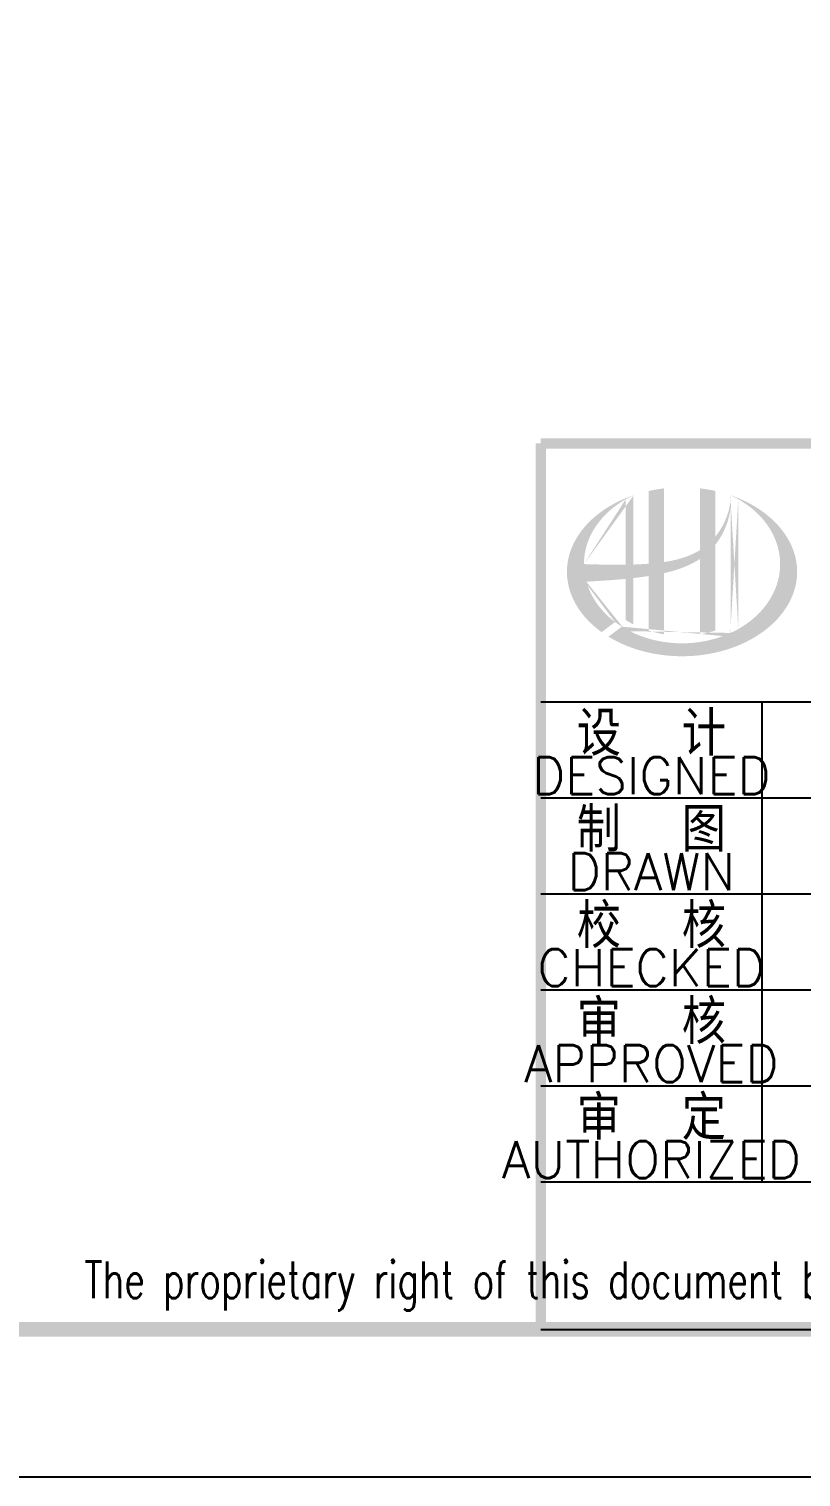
# Model space of a CAD drawing. Header units: millimetres. Extents: x 866561 to 877878, y 40199 to 44891.
# Drawn here: x 873767.3 to 873819.6, y 40206.4 to 40304.5 of the extents above; entities that cross this region are included whole.
import ezdxf
from ezdxf.enums import TextEntityAlignment as Align

# ---------------------------------------------------------------- set-up
doc = ezdxf.new("R2010")
doc.units = ezdxf.units.MM
doc.header["$LTSCALE"] = 1000
doc.header["$MEASUREMENT"] = 0
doc.styles.add('ECEC_TQ', font='txt_l.shx', dxfattribs={"bigfont": 'hztxt_l.shx'})

msp = doc.modelspace()

# ---------------------------------------------------------------- hatches: boundary and pattern name
h = msp.add_hatch(color=256)
edge = h.paths.add_edge_path()
edge.add_spline(control_points=[(873810.365, 40267.659), (873810.426, 40267.673), (873810.487, 40267.687), (873810.978, 40267.806), (873811.403, 40267.936), (873812.153, 40268.247), (873812.483, 40268.417), (873812.791, 40268.623)], knot_values=[61.629012, 61.629012, 61.629012, 61.629012, 63.330431, 63.330431, 75.353634, 75.353634, 85.398649, 85.398649, 85.398649, 85.398649], degree=3, periodic=0)
edge.add_line((873812.791, 40268.623), (873812.791, 40263.52))
edge.add_spline(control_points=[(873812.791, 40263.52), (873812.963, 40263.548), (873813.133, 40263.581), (873813.48, 40263.662), (873813.657, 40263.71), (873813.831, 40263.765)], knot_values=[4.908456, 4.908456, 4.908456, 4.908456, 4.992821, 4.992821, 5.083034, 5.083034, 5.083034, 5.083034], degree=3, periodic=0)
edge.add_line((873813.831, 40263.765), (873813.831, 40269.579))
edge.add_spline(control_points=[(873813.831, 40269.579), (873813.918, 40269.688), (873814, 40269.802), (873814.261, 40270.198), (873814.417, 40270.498), (873814.71, 40271.226), (873814.822, 40271.664), (873814.869, 40272.117), (873814.87, 40272.13), (873814.871, 40272.143)], knot_values=[97.991744, 97.991744, 97.991744, 97.991744, 101.64219, 101.64219, 110.337975, 110.337975, 121.934322, 121.934322, 122.270691, 122.270691, 122.270691, 122.270691], degree=3, periodic=0)
edge.add_line((873814.871, 40272.143), (873814.871, 40272.847))
edge.add_spline(control_points=[(873814.871, 40272.847), (873814.87, 40272.77), (873814.867, 40272.693), (873814.861, 40272.617)], knot_values=[126.194075, 126.194075, 126.194075, 126.194075, 128.396762, 128.396762, 128.396762, 128.396762], degree=3, periodic=0)
edge.add_spline(control_points=[(873814.861, 40272.617), (873814.856, 40272.555), (873814.85, 40272.492), (873814.842, 40272.43)], knot_values=[124.417049, 124.417049, 124.417049, 124.417049, 126.194075, 126.194075, 126.194075, 126.194075], degree=3, periodic=0)
edge.add_spline(control_points=[(873814.842, 40272.43), (873814.831, 40272.339), (873814.816, 40272.248), (873814.799, 40272.157)], knot_values=[121.80529, 121.80529, 121.80529, 121.80529, 124.417049, 124.417049, 124.417049, 124.417049], degree=3, periodic=0)
edge.add_spline(control_points=[(873814.799, 40272.157), (873814.775, 40272.035), (873814.745, 40271.914), (873814.71, 40271.794)], knot_values=[118.31574, 118.31574, 118.31574, 118.31574, 121.80529, 121.80529, 121.80529, 121.80529], degree=3, periodic=0)
edge.add_spline(control_points=[(873814.71, 40271.794), (873814.675, 40271.673), (873814.635, 40271.553), (873814.589, 40271.434)], knot_values=[114.795988, 114.795988, 114.795988, 114.795988, 118.31574, 118.31574, 118.31574, 118.31574], degree=3, periodic=0)
edge.add_spline(control_points=[(873814.589, 40271.434), (873814.545, 40271.317), (873814.495, 40271.202), (873814.441, 40271.088)], knot_values=[111.329641, 111.329641, 111.329641, 111.329641, 114.795988, 114.795988, 114.795988, 114.795988], degree=3, periodic=0)
edge.add_spline(control_points=[(873814.441, 40271.088), (873814.385, 40270.973), (873814.325, 40270.859), (873814.261, 40270.749)], knot_values=[107.79529, 107.79529, 107.79529, 107.79529, 111.329641, 111.329641, 111.329641, 111.329641], degree=3, periodic=0)
edge.add_spline(control_points=[(873814.261, 40270.749), (873814.197, 40270.64), (873814.13, 40270.535), (873814.059, 40270.432)], knot_values=[104.343579, 104.343579, 104.343579, 104.343579, 107.79529, 107.79529, 107.79529, 107.79529], degree=3, periodic=0)
edge.add_spline(control_points=[(873814.059, 40270.432), (873813.987, 40270.328), (873813.911, 40270.228), (873813.831, 40270.131)], knot_values=[100.8507, 100.8507, 100.8507, 100.8507, 104.343579, 104.343579, 104.343579, 104.343579], degree=3, periodic=0)
edge.add_line((873813.831, 40270.131), (873813.831, 40273.224))
edge.add_spline(control_points=[(873813.831, 40273.224), (873813.491, 40273.299), (873813.143, 40273.358), (873812.791, 40273.399)], knot_values=[4.423999, 4.423999, 4.423999, 4.423999, 4.558741, 4.558741, 4.558741, 4.558741], degree=3, periodic=0)
edge.add_line((873812.791, 40273.399), (873812.791, 40269.217))
edge.add_spline(control_points=[(873812.791, 40269.217), (873812.072, 40268.772), (873811.23, 40268.54), (873810.365, 40268.41)], knot_values=[63.246215, 63.246215, 63.246215, 63.246215, 87.689124, 87.689124, 87.689124, 87.689124], degree=3, periodic=0)
edge.add_line((873810.365, 40268.41), (873810.365, 40273.399))
edge.add_spline(control_points=[(873810.365, 40273.399), (873810.013, 40273.358), (873809.665, 40273.299), (873809.325, 40273.224)], knot_values=[4.866038, 4.866038, 4.866038, 4.866038, 5.000777, 5.000777, 5.000777, 5.000777], degree=3, periodic=0)
edge.add_line((873809.325, 40273.224), (873809.325, 40268.295))
edge.add_spline(control_points=[(873809.325, 40268.295), (873809.308, 40268.294), (873808.958, 40268.268), (873808.612, 40268.25), (873808.285, 40268.24)], knot_values=[43.657356, 43.657356, 43.657356, 43.657356, 44.134253, 53.497092, 53.497092, 53.497092, 53.497092], degree=3, periodic=0)
edge.add_line((873808.285, 40268.24), (873808.285, 40272.931))
edge.add_spline(control_points=[(873808.285, 40272.931), (873808.114, 40272.873), (873807.947, 40272.81), (873807.783, 40272.742)], knot_values=[5.14157, 5.14157, 5.14157, 5.14157, 5.212921, 5.212921, 5.212921, 5.212921], degree=3, periodic=0)
edge.add_spline(control_points=[(873807.783, 40272.742), (873807.714, 40272.714), (873807.645, 40272.685), (873807.323, 40272.543), (873807.077, 40272.421), (873806.843, 40272.289)], knot_values=[5.212921, 5.212921, 5.212921, 5.212921, 5.24296, 5.24296, 5.355623, 5.355623, 5.355623, 5.355623], degree=3, periodic=0)
edge.add_spline(control_points=[(873806.843, 40272.289), (873806.694, 40272.205), (873806.549, 40272.118), (873806.409, 40272.027)], knot_values=[5.355623, 5.355623, 5.355623, 5.355623, 5.426974, 5.426974, 5.426974, 5.426974], degree=3, periodic=0)
edge.add_spline(control_points=[(873806.409, 40272.027), (873806.335, 40271.978), (873806.262, 40271.929), (873806.128, 40271.834), (873806.065, 40271.789), (873806.004, 40271.743)], knot_values=[5.426974, 5.426974, 5.426974, 5.426974, 5.464765, 5.464765, 5.498325, 5.498325, 5.498325, 5.498325], degree=3, periodic=0)
edge.add_spline(control_points=[(873806.004, 40271.743), (873805.743, 40271.547), (873805.502, 40271.338), (873805.283, 40271.119)], knot_values=[5.498325, 5.498325, 5.498325, 5.498325, 5.641027, 5.641027, 5.641027, 5.641027], degree=3, periodic=0)
edge.add_spline(control_points=[(873805.283, 40271.119), (873805.214, 40271.049), (873805.146, 40270.978), (873804.941, 40270.752), (873804.813, 40270.594), (873804.695, 40270.432)], knot_values=[5.641027, 5.641027, 5.641027, 5.641027, 5.686569, 5.686569, 5.783729, 5.783729, 5.783729, 5.783729], degree=3, periodic=0)
edge.add_spline(control_points=[(873804.695, 40270.432), (873804.544, 40270.224), (873804.41, 40270.01), (873804.279, 40269.76), (873804.263, 40269.729), (873804.247, 40269.697)], knot_values=[5.783729, 5.783729, 5.783729, 5.783729, 5.908374, 5.908374, 5.92643, 5.92643, 5.92643, 5.92643], degree=3, periodic=0)
edge.add_spline(control_points=[(873804.247, 40269.697), (873804.123, 40269.446), (873804.022, 40269.189), (873803.947, 40268.93)], knot_values=[5.92643, 5.92643, 5.92643, 5.92643, 6.069132, 6.069132, 6.069132, 6.069132], degree=3, periodic=0)
edge.add_spline(control_points=[(873803.947, 40268.93), (873803.915, 40268.819), (873803.887, 40268.707), (873803.834, 40268.446), (873803.811, 40268.295), (873803.797, 40268.144)], knot_values=[6.069132, 6.069132, 6.069132, 6.069132, 6.130179, 6.130179, 6.211834, 6.211834, 6.211834, 6.211834], degree=3, periodic=0)
edge.add_spline(control_points=[(873803.797, 40268.144), (873803.784, 40268.013), (873803.778, 40267.881), (873803.778, 40267.749)], knot_values=[6.211834, 6.211834, 6.211834, 6.211834, 6.283185, 6.283185, 6.283185, 6.283185], degree=3, periodic=0)
edge.add_spline(control_points=[(873803.778, 40267.749), (873803.778, 40267.656), (873803.781, 40267.562), (873803.787, 40267.469)], knot_values=[6.283185, 6.283185, 6.283185, 6.283185, 6.333655, 6.333655, 6.333655, 6.333655], degree=3, periodic=0)
edge.add_spline(control_points=[(873803.787, 40267.469), (873803.8, 40267.283), (873803.825, 40267.096), (873803.863, 40266.911)], knot_values=[6.333655, 6.333655, 6.333655, 6.333655, 6.434594, 6.434594, 6.434594, 6.434594], degree=3, periodic=0)
edge.add_spline(control_points=[(873803.863, 40266.911), (873803.865, 40266.899), (873803.868, 40266.887), (873803.907, 40266.702), (873803.955, 40266.53), (873804.013, 40266.36)], knot_values=[6.434594, 6.434594, 6.434594, 6.434594, 6.441278, 6.441278, 6.535532, 6.535532, 6.535532, 6.535532], degree=3, periodic=0)
edge.add_spline(control_points=[(873804.013, 40266.36), (873804.076, 40266.178), (873804.151, 40265.997), (873804.238, 40265.819)], knot_values=[6.535532, 6.535532, 6.535532, 6.535532, 6.636471, 6.636471, 6.636471, 6.636471], degree=3, periodic=0)
edge.add_spline(control_points=[(873804.238, 40265.819), (873804.26, 40265.775), (873804.283, 40265.73), (873804.377, 40265.554), (873804.454, 40265.423), (873804.537, 40265.295)], knot_values=[6.636471, 6.636471, 6.636471, 6.636471, 6.661894, 6.661894, 6.73741, 6.73741, 6.73741, 6.73741], degree=3, periodic=0)
edge.add_spline(control_points=[(873804.537, 40265.295), (873804.649, 40265.123), (873804.773, 40264.955), (873804.908, 40264.791)], knot_values=[6.73741, 6.73741, 6.73741, 6.73741, 6.838349, 6.838349, 6.838349, 6.838349], degree=3, periodic=0)
edge.add_spline(control_points=[(873804.908, 40264.791), (873804.967, 40264.72), (873805.029, 40264.649), (873805.174, 40264.489), (873805.259, 40264.401), (873805.348, 40264.315)], knot_values=[6.838349, 6.838349, 6.838349, 6.838349, 6.88251, 6.88251, 6.939288, 6.939288, 6.939288, 6.939288], degree=3, periodic=0)
edge.add_spline(control_points=[(873805.348, 40264.315), (873805.506, 40264.161), (873805.675, 40264.013), (873805.854, 40263.871)], knot_values=[6.939288, 6.939288, 6.939288, 6.939288, 7.040227, 7.040227, 7.040227, 7.040227], degree=3, periodic=0)
edge.add_spline(control_points=[(873805.854, 40263.871), (873805.943, 40263.8), (873806.035, 40263.73), (873806.129, 40263.663)], knot_values=[7.040227, 7.040227, 7.040227, 7.040227, 7.090696, 7.090696, 7.090696, 7.090696], degree=3, periodic=0)
edge.add_line((873806.129, 40263.663), (873807.041, 40264.346))
edge.add_ellipse((873811.578, 40268.269), major_axis=(6.65, 0), ratio=0.806676, start_angle=192.81901, end_angle=226.98533, ccw=False)
edge.add_spline(control_points=[(873805.093, 40267.079), (873805.334, 40267.094), (873805.575, 40267.108), (873806.461, 40267.163), (873807.11, 40267.206), (873807.765, 40267.27)], knot_values=[11.398263, 11.398263, 11.398263, 11.398263, 18.40729, 18.40729, 37.18094, 37.18094, 37.18094, 37.18094], degree=3, periodic=0)
edge.add_line((873807.765, 40267.27), (873807.765, 40264.479))
edge.add_spline(control_points=[(873807.765, 40264.479), (873807.8, 40264.457), (873807.836, 40264.435), (873808.006, 40264.333), (873808.143, 40264.257), (873808.285, 40264.185)], knot_values=[4.049945, 4.049945, 4.049945, 4.049945, 4.072021, 4.072021, 4.153257, 4.153257, 4.153257, 4.153257], degree=3, periodic=0)
edge.add_line((873808.285, 40264.185), (873808.285, 40267.324))
edge.add_spline(control_points=[(873808.285, 40267.324), (873808.606, 40267.361), (873808.93, 40267.403), (873809.279, 40267.457), (873809.302, 40267.461), (873809.325, 40267.464)], knot_values=[42.135009, 42.135009, 42.135009, 42.135009, 51.307228, 51.307228, 51.948574, 51.948574, 51.948574, 51.948574], degree=3, periodic=0)
edge.add_line((873809.325, 40267.464), (873809.325, 40263.765))
edge.add_spline(control_points=[(873809.325, 40263.765), (873809.661, 40263.659), (873810.009, 40263.577), (873810.365, 40263.52)], knot_values=[4.34174, 4.34174, 4.34174, 4.34174, 4.516316, 4.516316, 4.516316, 4.516316], degree=3, periodic=0)
edge.add_line((873810.365, 40263.52), (873810.365, 40267.659))
edge = h.paths.add_edge_path(flags=16)
edge.add_ellipse((873811.578, 40268.269), major_axis=(6.65, 0), ratio=0.806676, start_angle=124.98746, end_angle=179.99898, ccw=False)
edge.add_line((873807.765, 40272.664), (873807.765, 40268.228))
edge.add_spline(control_points=[(873807.765, 40268.228), (873806.811, 40268.215), (873805.871, 40268.245), (873804.928, 40268.269)], knot_values=[11.27373, 11.27373, 11.27373, 11.27373, 38.687513, 38.687513, 38.687513, 38.687513], degree=3, periodic=0)
edge = h.paths.add_edge_path()
edge.add_spline(control_points=[(873806.59, 40263.358), (873806.9, 40263.168), (873807.231, 40262.995), (873808.078, 40262.623), (873808.61, 40262.444), (873809.718, 40262.178), (873810.292, 40262.091), (873811.454, 40262.014), (873812.041, 40262.023), (873813.196, 40262.138), (873813.765, 40262.243), (873814.855, 40262.544), (873815.377, 40262.739), (873816.346, 40263.208), (873816.793, 40263.481), (873817.593, 40264.091), (873817.945, 40264.426), (873818.538, 40265.141), (873818.779, 40265.52), (873819.143, 40266.301), (873819.266, 40266.703), (873819.391, 40267.515), (873819.394, 40267.925), (873819.28, 40268.74), (873819.161, 40269.145), (873818.805, 40269.932), (873818.568, 40270.314), (873817.979, 40271.036), (873817.629, 40271.375), (873816.831, 40271.992), (873816.383, 40272.269), (873815.571, 40272.667), (873815.228, 40272.809), (873814.871, 40272.931)], knot_values=[0.886421, 0.886421, 0.886421, 0.886421, 1.040557, 1.040557, 1.261172, 1.261172, 1.481788, 1.481788, 1.702404, 1.702404, 1.92302, 1.92302, 2.143636, 2.143636, 2.364252, 2.364252, 2.584868, 2.584868, 2.805484, 2.805484, 3.026099, 3.026099, 3.246715, 3.246715, 3.46852, 3.46852, 3.690325, 3.690325, 3.91213, 3.91213, 4.133935, 4.133935, 4.283209, 4.283209, 4.283209, 4.283209], degree=3, periodic=0)
edge.add_line((873814.871, 40272.931), (873814.871, 40272.931))
edge.add_spline(control_points=[(873814.871, 40272.93), (873814.872, 40272.902), (873814.872, 40272.874), (873814.871, 40272.847)], knot_values=[128.396762, 128.396762, 128.396762, 128.396762, 129.192193, 129.192193, 129.192193, 129.192193], degree=3, periodic=0)
edge.add_line((873814.871, 40272.847), (873814.871, 40263.608))
edge.add_ellipse((873811.578, 40268.269), major_axis=(6.65, 0), ratio=0.806676, start_angle=232.10542, end_angle=299.68334, ccw=False)
edge.add_line((873807.493, 40264.035), (873806.59, 40263.358))
edge = h.paths.add_edge_path(flags=16)
edge.add_ellipse((873811.578, 40268.269), major_axis=(6.65, 0), ratio=0.806676, start_angle=304.98746, end_angle=415.01211, ccw=False)
edge.add_line((873815.391, 40263.874), (873815.391, 40272.664))

# ---------------------------------------------------------------- linework, layer by layer
for p, q in [((873801.999, 40258.943), (873911.999, 40258.943)), ((873816.999, 40226.443), (873816.999, 40258.943)), ((873801.999, 40252.443), (873856.999, 40252.443)), ((873801.999, 40245.943), (873856.999, 40245.943)), ((873801.999, 40239.443), (873856.999, 40239.443)), ((873801.999, 40232.943), (873856.999, 40232.943)), ((873801.999, 40226.443), (873981.999, 40226.443)), ((873801.999, 40216.443), (873981.999, 40216.443)), ((873991.999, 40206.443), (873150.999, 40206.443))]:
    msp.add_line(p, q)
at = {"color": 0, "const_width": 1}
msp.add_lwpolyline([(873981.999, 40216.443), (873175.999, 40216.443), (873175.999, 40790.443), (873981.999, 40790.443)], close=True, dxfattribs=at)
at = {"const_width": 0.7}
for points in [[(873981.999, 40276.443), (873801.999, 40276.443)], [(873801.999, 40276.443), (873801.999, 40216.443)]]:
    msp.add_lwpolyline(points, dxfattribs=at)

# ---------------------------------------------------------------- texts
at = {"style": 'ECEC_TQ'}
for s, height, p in [('设  计', 3, (873809.499, 40256.943)), ('DESIGNED', 2.5, (873809.499, 40253.943)), ('制  图', 3, (873809.499, 40250.443)), ('DRAWN', 2.5, (873809.499, 40247.443)), ('校  核', 3, (873809.499, 40243.943)), ('CHECKED', 2.5, (873809.499, 40240.943)), ('审  核', 3, (873809.499, 40237.443)), ('APPROVED', 2.5, (873809.499, 40234.443)), ('审  定', 3, (873809.499, 40230.943)), ('AUTHORIZED', 2.5, (873809.499, 40227.943))]:
    msp.add_text(s, height=height, dxfattribs=at).set_placement(p, align=Align.MIDDLE)
at = {"style": 'ECEC_TQ', "width": 0.72}
msp.add_text('The proprietary right of this document belongs to Anhui Huadong Chemical And Medical Engineering  Co.,Ltd.  and any replication or transfer to the 3rd. side is forbidden without its permission. ', height=2.5, dxfattribs=at).set_placement((873891.999, 40219.443), align=Align.MIDDLE)

doc.saveas('drawing.dxf')
